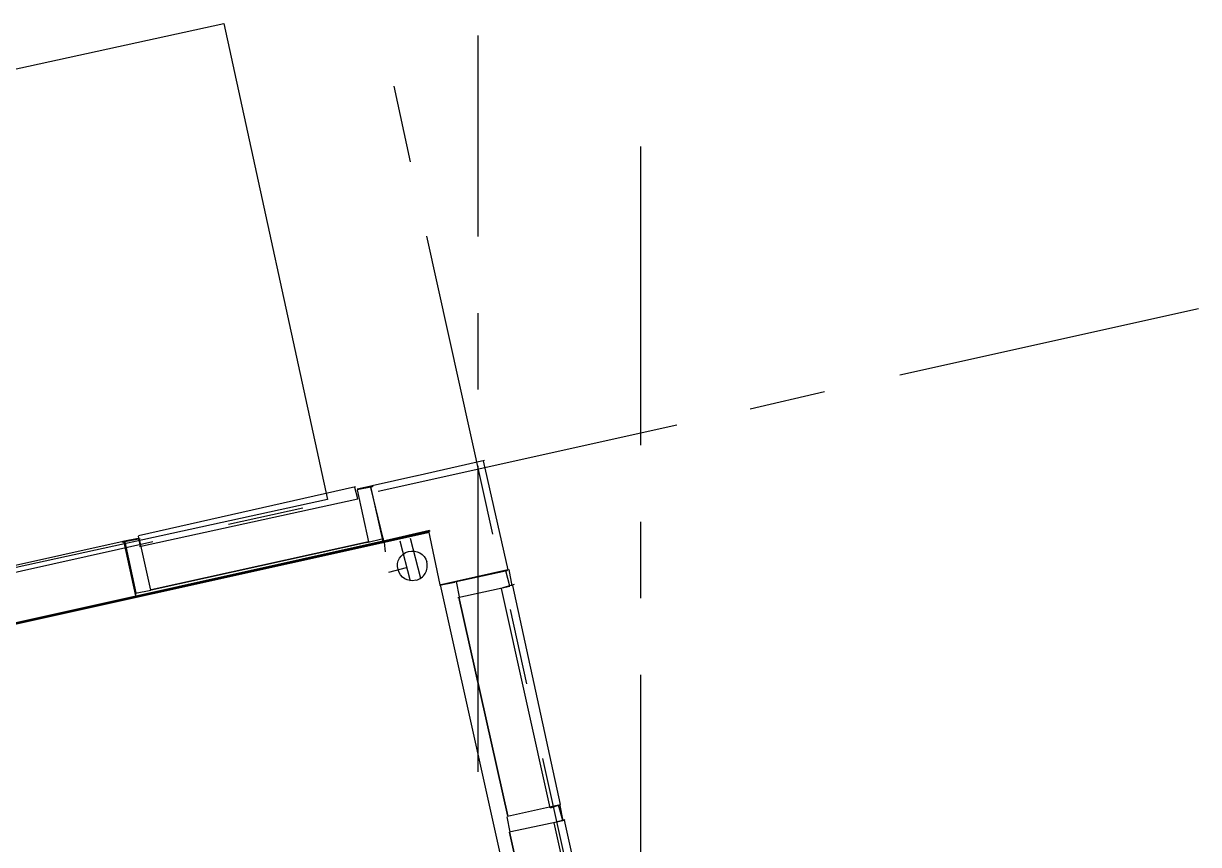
# Model space of a CAD drawing. Header units: inches. Extents: x -1841 to -80, y -100 to 1021.
# Drawn here: x -503 to -407.6, y 577.7 to 644.3 of the extents above; entities that cross this region are included whole.
import ezdxf

# ---------------------------------------------------------------- set-up
doc = ezdxf.new("R2010")
doc.units = ezdxf.units.IN
doc.header["$MEASUREMENT"] = 0
doc.layers.add('PDF_Geometry', color=7, linetype='Continuous', true_color=0x777777)

msp = doc.modelspace()

# ---------------------------------------------------------------- linework, layer by layer
at = {"color": 7, "lineweight": 25}
msp.add_lwpolyline([(-578.176, 624.351), (-486.726, 644.3), (-478.301, 605.678), (-569.751, 585.73)], close=True, dxfattribs=at)
at = {"layer": 'PDF_Geometry', "color": 7, "lineweight": 25}
for points in [[(-466.071, 627.017), (-466.071, 643.314)], [(-471.558, 633.086), (-472.884, 639.208)], [(-452.868, 610.084), (-452.868, 634.323)], [(-464.871, 602.883), (-470.25, 627.039)], [(-431.842, 615.799), (-407.601, 621.177)], [(-466.071, 614.608), (-466.071, 620.812)], [(-443.99, 613.033), (-437.951, 614.439)], [(-474.193, 606.37), (-449.953, 611.748)], [(-471.02, 607.629), (-465.557, 608.87)], [(-465.657, 608.818), (-463.671, 599.966), (-469.211, 598.725)], [(-471.044, 607.615), (-474.684, 606.788)], [(-466.071, 583.585), (-466.071, 608.403)], [(-476.017, 606.701), (-493.642, 602.729)], [(-493.55, 601.862), (-475.845, 605.75), (-476.096, 606.659)], [(-475.89, 606.56), (-474.645, 606.808), (-474.645, 606.725)], [(-474.645, 606.725), (-475.89, 606.477)], [(-475.111, 602.187), (-473.788, 602.518), (-474.782, 606.654)], [(-473.788, 602.27), (-474.782, 606.737)], [(-475.895, 606.471), (-474.988, 602.252)], [(-486.338, 603.686), (-480.303, 605.01)], [(-452.868, 597.674), (-452.868, 603.879)], [(-582.781, 578.098), (-470.015, 603.166), (-470.015, 603.083), (-582.781, 578.015), (-470.015, 603.083)], [(-470.015, 603), (-582.694, 578.015)], [(-470.015, 603.166), (-473.658, 602.338)], [(-469.158, 598.754), (-470.069, 603.139)], [(-588.527, 581.468), (-494.878, 602.316)], [(-582.785, 578.094), (-493.849, 597.868), (-494.838, 602.335)], [(-516.63, 596.896), (-492.478, 602.273)], [(-494.878, 602.189), (-494.963, 602.272)], [(-494.923, 602.294), (-493.678, 602.542)], [(-494.762, 602.252), (-493.849, 598.116)], [(-493.506, 602.507), (-494.751, 602.259)], [(-473.788, 602.518), (-473.788, 602.27), (-493.975, 597.803)], [(-493.886, 598.094), (-492.649, 598.342), (-493.562, 602.479)], [(-493.668, 602.712), (-493.506, 601.884)], [(-473.703, 602.191), (-473.616, 601.446)], [(-472.444, 602.323), (-471.595, 599.074)], [(-471.591, 602.546), (-470.742, 599.297)], [(-473.323, 599.78), (-471.878, 600.157)], [(-463.836, 599.883), (-463.671, 599.966)], [(-463.572, 600.015), (-463.328, 598.691)], [(-469.2, 598.733), (-467.958, 598.981)], [(-463.842, 599.88), (-467.98, 598.97)], [(-467.867, 599.03), (-467.615, 597.789)], [(-467.716, 597.736), (-463.499, 598.645), (-463.83, 599.886)], [(-493.849, 597.868), (-493.849, 598.116)], [(-451.84, 521.082), (-469.135, 598.768)], [(-464.215, 598.454), (-460.242, 580.668)], [(-463.157, 598.777), (-464.063, 598.528)], [(-460.214, 580.683), (-459.384, 580.931), (-463.272, 598.717)], [(-462.128, 590.728), (-463.453, 596.768)], [(-452.868, 566.733), (-452.868, 591.469)], [(-455.44, 560.442), (-460.82, 584.682)], [(-459.556, 580.887), (-463.688, 579.977)], [(-463.433, 578.742), (-459.213, 579.652), (-459.545, 580.893)], [(-463.743, 579.949), (-463.499, 578.708)], [(-459.457, 580.851), (-459.213, 579.61)], [(-459.041, 579.696), (-459.95, 579.448)], [(-459.922, 579.461), (-455.955, 561.591)], [(-456.009, 561.566), (-455.098, 561.731), (-459.067, 579.683)]]:
    msp.add_lwpolyline(points, dxfattribs=at)
for points in [[(-474.988, 602.252), (-492.608, 598.363)], [(-467.643, 597.775), (-463.671, 579.987)], [(-463.531, 578.694), (-459.556, 560.743)]]:
    msp.add_lwpolyline(points, close=True, dxfattribs=at)
msp.add_arc((-471.421, 600.306), 1.216, 284.39853, 14.87799, dxfattribs=at)
for points in [[(-472.576, 600.01), (-472.748, 600.666), (-472.384, 601.287), (-471.727, 601.459)], [(-471.727, 601.459), (-471.071, 601.63), (-470.417, 601.275), (-470.246, 600.619)], [(-471.119, 599.128), (-471.775, 598.957), (-472.405, 599.353), (-472.576, 600.01)]]:
    msp.add_open_spline(points, degree=3, dxfattribs=at)

doc.saveas('drawing.dxf')
